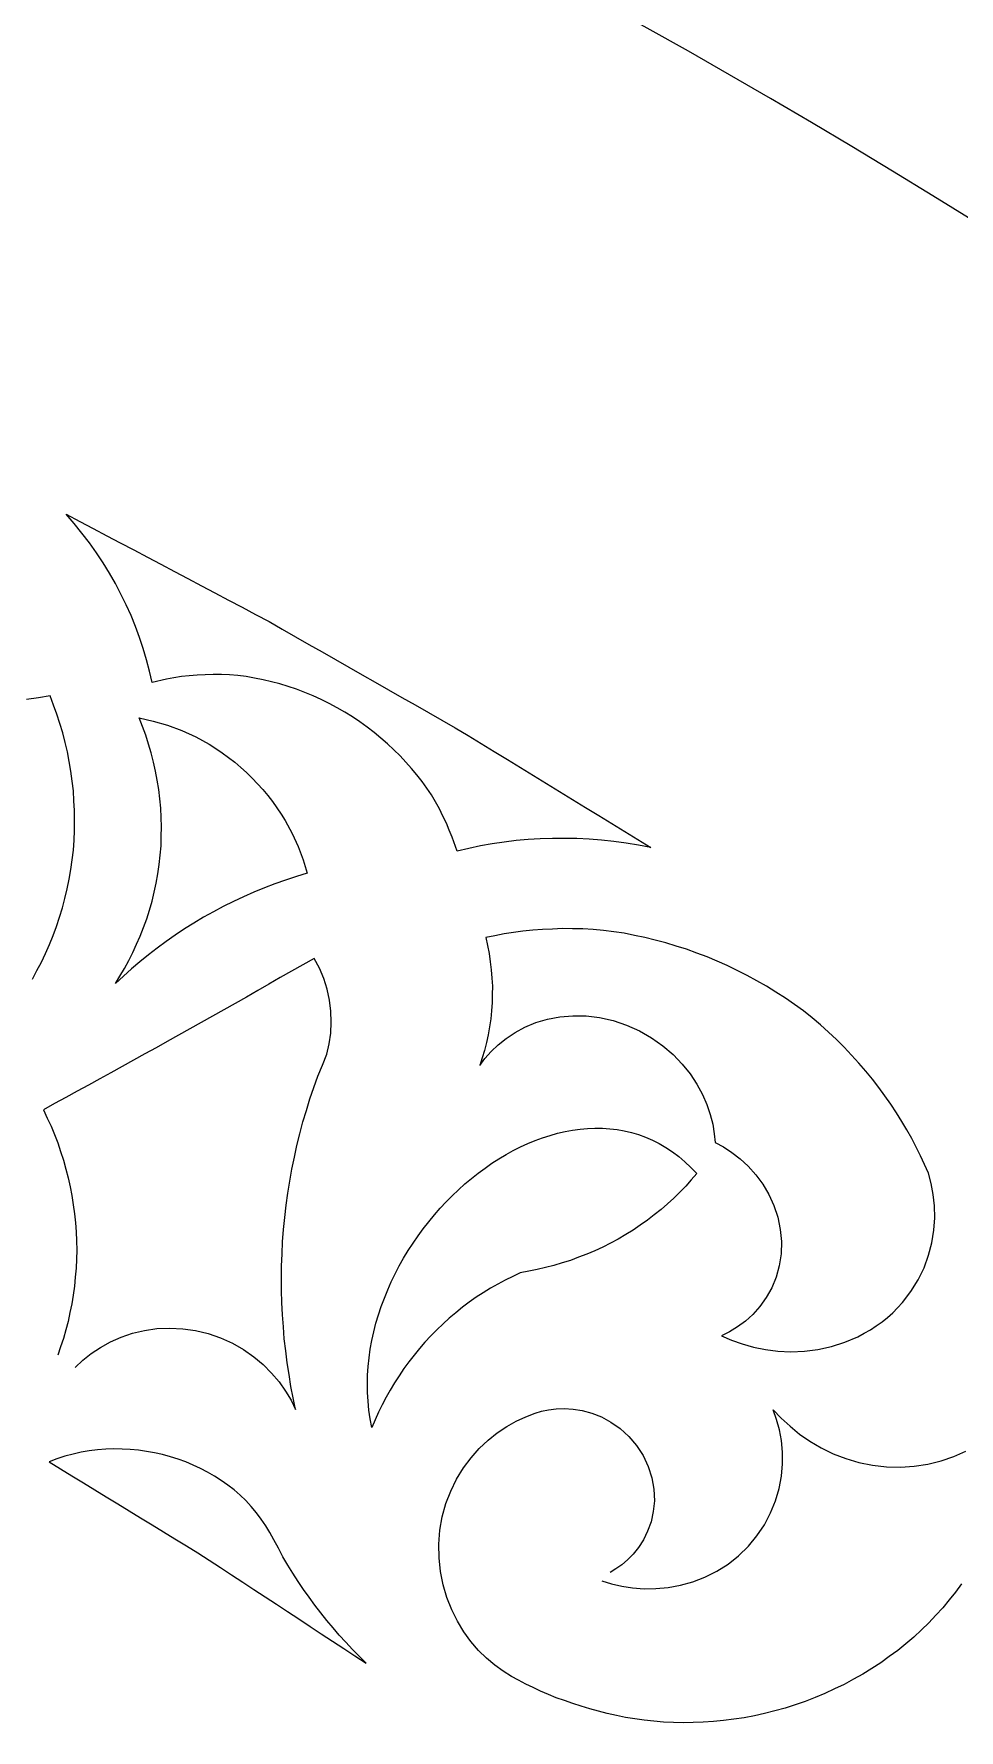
# Model space of a CAD drawing. Extents: x -1903 to -234, y -575 to 545.
# Drawn here: x -1113.9 to -1047.8, y 352.7 to 473.9 of the extents above; entities that cross this region are included whole.
import ezdxf

# ---------------------------------------------------------------- set-up
doc = ezdxf.new("R2010")
doc.units = 0
doc.layers.add('LAYER_1', color=18, linetype='CONTINUOUS')

msp = doc.modelspace()

# ---------------------------------------------------------------- linework, layer by layer
at = {"layer": 'LAYER_1'}
msp.add_lwpolyline([(-1342.912552403855, 545.219890420859, 0.4142135623730951), (-1902.912552403855, -14.78010957914103, 0.4142135623730951), (-1342.912552403855, -574.780109579141, 0.4142135623730951), (-782.912552403855, -14.78010957914103, 0.4142135623730951)], format="xyb", close=True, dxfattribs=at)
for points in [[(-1069.792236328125, 415.810302734375), (-1070.673217773438, 415.974365234375), (-1071.5546875, 416.1145935058594), (-1072.436279296875, 416.2308959960938), (-1073.3173828125, 416.3232116699219), (-1074.197265625, 416.3914794921875), (-1075.075317382812, 416.4356384277344), (-1075.951049804688, 416.4556274414062), (-1076.824096679688, 416.451416015625), (-1077.693481445312, 416.4229431152344), (-1078.558837890625, 416.3701782226562), (-1079.419799804688, 416.2930908203125), (-1080.275512695312, 416.1916198730469), (-1081.125610351562, 416.0657043457031), (-1081.969360351562, 415.9153747558594), (-1082.806518554688, 415.7405700683594), (-1083.636352539062, 415.5412902832031), (-1083.9814453125, 416.5408630371094), (-1084.19091796875, 417.0441589355469), (-1084.401000976562, 417.5477600097656), (-1084.648803710938, 418.0513610839844), (-1084.897216796875, 418.5552978515625), (-1085.18408203125, 419.0556030273438), (-1085.471313476562, 419.5561828613281), (-1085.797729492188, 420.0482177734375), (-1086.132690429688, 420.5271301269531), (-1086.506103515625, 420.9936218261719), (-1086.8798828125, 421.4603576660156), (-1087.291015625, 421.9105834960938), (-1087.70263671875, 422.3610229492188), (-1088.149658203125, 422.7908020019531), (-1088.597045898438, 423.2207641601562), (-1089.077392578125, 423.6260681152344), (-1089.55810546875, 424.031494140625), (-1090.068603515625, 424.408447265625), (-1090.579345703125, 424.7854919433594), (-1091.116333007812, 425.130615234375), (-1091.6533203125, 425.475830078125), (-1092.212524414062, 425.7860717773438), (-1092.771606445312, 426.0962829589844), (-1093.348388671875, 426.3690795898438), (-1093.925170898438, 426.641845703125), (-1094.5146484375, 426.875244140625), (-1095.104125976562, 427.1085510253906), (-1095.701538085938, 427.3012084960938), (-1096.298706054688, 427.4937438964844), (-1096.899047851562, 427.6449890136719), (-1097.4990234375, 427.7961120605469), (-1098.097534179688, 427.906005859375), (-1098.695678710938, 428.0156555175781), (-1099.287841796875, 428.0847473144531), (-1099.8857421875, 428.1421813964844), (-1100.475341796875, 428.1572570800781), (-1101.064453125, 428.1720581054688), (-1101.639404296875, 428.1500244140625), (-1102.213745117188, 428.1277770996094), (-1102.770751953125, 428.0708312988281), (-1103.3271484375, 428.0136108398438), (-1103.863403320312, 427.9242248535156), (-1104.399169921875, 427.8345642089844), (-1105.425415039062, 427.5960998535156), (-1105.604125976562, 428.4092712402344), (-1105.811767578125, 429.2171020507812), (-1106.047973632812, 430.0190124511719), (-1106.3125, 430.8143920898438), (-1106.604858398438, 431.6026306152344), (-1106.924682617188, 432.3830871582031), (-1107.271850585938, 433.1551513671875), (-1107.645751953125, 433.918212890625), (-1108.046142578125, 434.6716613769531), (-1108.472534179688, 435.4148559570312), (-1108.924682617188, 436.1470947265625), (-1109.401977539062, 436.8678283691406), (-1109.904174804688, 437.5763549804688), (-1110.430786132812, 438.2720336914062), (-1110.9814453125, 438.9542541503906), (-1111.557861328125, 439.6179809570312), (-1110.58984375, 439.1108703613281), (-1109.623901367188, 438.5994262695312), (-1108.657958984375, 438.0879821777344), (-1107.692016601562, 437.5765380859375), (-1106.72607421875, 437.0651245117188), (-1105.760131835938, 436.5536804199219), (-1104.794189453125, 436.0422668457031), (-1103.828247070312, 435.5308227539062), (-1102.8623046875, 435.0193786621094), (-1101.896362304688, 434.5079650878906), (-1100.930419921875, 433.9965209960938), (-1099.964477539062, 433.4850769042969), (-1098.99853515625, 432.9736328125), (-1098.03271484375, 432.4622192382812), (-1097.070068359375, 431.9446716308594), (-1096.12060546875, 431.4031982421875), (-1095.171264648438, 430.8616943359375), (-1094.221801757812, 430.3202209472656), (-1093.2724609375, 429.7787475585938), (-1092.322998046875, 429.2372436523438), (-1091.37353515625, 428.6957702636719), (-1090.424194335938, 428.154296875), (-1089.474731445312, 427.61279296875), (-1088.525390625, 427.0713195800781), (-1087.575927734375, 426.5298156738281), (-1086.62646484375, 425.9883117675781), (-1085.677124023438, 425.4468688964844), (-1084.727661132812, 424.9053649902344), (-1083.7783203125, 424.3638610839844), (-1082.838500976562, 423.80615234375), (-1081.906616210938, 423.2350463867188), (-1080.974731445312, 422.6639099121094), (-1080.042846679688, 422.0927429199219), (-1079.110961914062, 421.5216064453125), (-1078.179077148438, 420.9505004882812), (-1077.247192382812, 420.3793640136719), (-1076.315307617188, 419.8082275390625), (-1075.383422851562, 419.2370910644531), (-1074.45166015625, 418.6659851074219), (-1073.519775390625, 418.0948181152344), (-1072.587890625, 417.523681640625), (-1071.656005859375, 416.9525451660156), (-1070.72412109375, 416.3814086914062)], [(-1108.04638671875, 406.0768127441406), (-1107.717651367188, 406.6176147460938), (-1107.388793945312, 407.1583862304688), (-1107.090576171875, 407.7254028320312), (-1106.79248046875, 408.2924499511719), (-1106.527709960938, 408.8836059570312), (-1106.26318359375, 409.4748229980469), (-1106.03466796875, 410.0876770019531), (-1105.806274414062, 410.7006530761719), (-1105.6162109375, 411.3324279785156), (-1105.426513671875, 411.96435546875), (-1105.276977539062, 412.6119995117188), (-1105.127807617188, 413.2598266601562), (-1105.020385742188, 413.9200134277344), (-1104.913330078125, 414.5804748535156), (-1104.848999023438, 415.2497253417969), (-1104.785278320312, 415.9193420410156), (-1104.7646484375, 416.5940246582031), (-1104.744750976562, 417.2691040039062), (-1104.767822265625, 417.9455871582031), (-1104.793701171875, 418.6189880371094), (-1104.865966796875, 419.2830505371094), (-1104.939086914062, 419.9474792480469), (-1105.054321289062, 420.6050415039062), (-1105.170288085938, 421.2630615234375), (-1105.326904296875, 421.9107971191406), (-1105.484375, 422.5589599609375), (-1105.680541992188, 423.1936645507812), (-1105.877563476562, 423.8287658691406), (-1106.111083984375, 424.4474792480469), (-1106.34521484375, 425.0665893554688), (-1105.333984375, 424.8383178710938), (-1104.31787109375, 424.5389099121094), (-1103.305419921875, 424.1672058105469), (-1102.305297851562, 423.7232360839844), (-1101.818237304688, 423.4616088867188), (-1101.337280273438, 423.1888732910156), (-1100.871826171875, 422.8817443847656), (-1100.406372070312, 422.5746154785156), (-1099.960693359375, 422.2350158691406), (-1099.51513671875, 421.8954772949219), (-1099.093383789062, 421.5260009765625), (-1098.671997070312, 421.1566162109375), (-1098.278198242188, 420.7603454589844), (-1097.884643554688, 420.3641967773438), (-1097.522094726562, 419.9446105957031), (-1097.159790039062, 419.5252075195312), (-1096.831176757812, 419.0862121582031), (-1096.5029296875, 418.6473999023438), (-1096.21044921875, 418.1929931640625), (-1095.918334960938, 417.7388610839844), (-1095.409057617188, 416.8079833984375), (-1094.976318359375, 415.8630676269531), (-1094.620483398438, 414.9121704101562), (-1094.340454101562, 413.9629211425781), (-1095.113647460938, 413.7193908691406), (-1095.885620117188, 413.4752197265625), (-1096.64501953125, 413.19580078125), (-1097.403442382812, 412.915771484375), (-1098.146850585938, 412.6010131835938), (-1098.88916015625, 412.2856750488281), (-1099.6142578125, 411.9363403320312), (-1100.338256835938, 411.5863647460938), (-1101.04296875, 411.2033996582031), (-1101.74658203125, 410.8198547363281), (-1102.4287109375, 410.4044494628906), (-1103.109985351562, 409.9884948730469), (-1103.767822265625, 409.5420837402344), (-1104.4248046875, 409.0951538085938), (-1105.056640625, 408.6193237304688), (-1105.687744140625, 408.1430053710938), (-1106.292114257812, 407.6394958496094), (-1106.895751953125, 407.1355895996094), (-1107.471435546875, 406.6063842773438)], [(-1064.734252929688, 380.9155578613281), (-1064.026489257812, 380.6002502441406), (-1063.267700195312, 380.3231811523438), (-1062.459716796875, 380.0924987792969), (-1061.605590820312, 379.9166870117188), (-1060.71044921875, 379.8043823242188), (-1059.781127929688, 379.7637939453125), (-1058.826538085938, 379.8025817871094), (-1057.857177734375, 379.9271545410156), (-1056.885620117188, 380.1423034667969), (-1055.925170898438, 380.4508056640625), (-1054.997802734375, 380.8432312011719), (-1054.554809570312, 381.0847473144531), (-1054.111572265625, 381.3260192871094), (-1053.694946289062, 381.6120300292969), (-1053.278076171875, 381.8978271484375), (-1052.894165039062, 382.2247009277344), (-1052.51025390625, 382.5514526367188), (-1052.16455078125, 382.9143676757812), (-1051.81884765625, 383.2772521972656), (-1051.212524414062, 384.0638732910156), (-1050.697387695312, 384.8986206054688), (-1050.2763671875, 385.7681884765625), (-1049.950073242188, 386.6593017578125), (-1049.716186523438, 387.5592041015625), (-1049.570434570312, 388.4560852050781), (-1049.509887695312, 389.3354187011719), (-1049.530639648438, 390.1836242675781), (-1049.619140625, 391.0015258789062), (-1049.766723632812, 391.7837524414062), (-1049.96484375, 392.5265197753906), (-1050.241455078125, 393.1451110839844), (-1050.518676757812, 393.76416015625), (-1050.83349609375, 394.3826293945312), (-1051.148803710938, 395.0015869140625), (-1051.502075195312, 395.6170654296875), (-1051.856079101562, 396.2329711914062), (-1052.247924804688, 396.8424072265625), (-1052.640502929688, 397.4522705078125), (-1053.07080078125, 398.052490234375), (-1053.501708984375, 398.6530456542969), (-1053.9697265625, 399.2406921386719), (-1054.438232421875, 399.8286743164062), (-1054.942749023438, 400.400390625), (-1055.44775390625, 400.9723510742188), (-1055.987426757812, 401.5247192382812), (-1056.527465820312, 402.0773315429688), (-1057.100219726562, 402.6070251464844), (-1057.67333984375, 403.1368713378906), (-1058.276977539062, 403.6405639648438), (-1058.890502929688, 404.1300354003906), (-1059.5361328125, 404.5841979980469), (-1060.181884765625, 405.0383911132812), (-1060.852661132812, 405.4605712890625), (-1061.523315429688, 405.8827209472656), (-1062.2158203125, 406.2704162597656), (-1062.908203125, 406.6579895019531), (-1063.61865234375, 407.0090026855469), (-1064.328979492188, 407.35986328125), (-1065.053833007812, 407.6724243164062), (-1065.7783203125, 407.9847106933594), (-1066.513549804688, 408.25732421875), (-1067.248291015625, 408.5296936035156), (-1067.989868164062, 408.7613830566406), (-1068.73095703125, 408.9927368164062), (-1069.475219726562, 409.1829528808594), (-1070.21875, 409.3727416992188), (-1070.961669921875, 409.5212707519531), (-1071.703979492188, 409.6693420410156), (-1072.44189453125, 409.7764282226562), (-1073.17919921875, 409.883056640625), (-1073.91650390625, 409.9373168945312), (-1074.656372070312, 409.9859008789062), (-1075.384887695312, 409.9959716796875), (-1076.112670898438, 410.0055847167969), (-1076.826171875, 409.9780578613281), (-1077.538940429688, 409.9500427246094), (-1078.23486328125, 409.8865966796875), (-1078.930053710938, 409.8226318359375), (-1079.606201171875, 409.7251281738281), (-1080.281494140625, 409.6271362304688), (-1080.935668945312, 409.4976806640625), (-1081.589233398438, 409.3677368164062), (-1081.468505859375, 408.7925109863281), (-1081.348266601562, 408.2176513671875), (-1081.268798828125, 407.6354370117188), (-1081.189819335938, 407.0535583496094), (-1081.152709960938, 406.4683532714844), (-1081.1162109375, 405.8834533691406), (-1081.122314453125, 405.29931640625), (-1081.128784179688, 404.7154846191406), (-1081.177856445312, 404.136474609375), (-1081.2275390625, 403.5577697753906), (-1081.318969726562, 402.9879455566406), (-1081.411010742188, 402.4183349609375), (-1081.543701171875, 401.8614807128906), (-1081.676635742188, 401.3048095703125), (-1081.8486328125, 400.7644958496094), (-1082.020874023438, 400.2242736816406), (-1081.64306640625, 400.7255554199219), (-1081.204956054688, 401.2201538085938), (-1080.702270507812, 401.700439453125), (-1080.13232421875, 402.1576538085938), (-1079.493408203125, 402.5819702148438), (-1078.785400390625, 402.9625854492188), (-1078.010620117188, 403.288330078125), (-1077.177490234375, 403.5421447753906), (-1076.296875, 403.7075805664062), (-1075.373046875, 403.78466796875), (-1074.4189453125, 403.7662658691406), (-1073.449096679688, 403.6478271484375), (-1072.47998046875, 403.4282531738281), (-1071.5283203125, 403.1097412109375), (-1070.61083984375, 402.6979675292969), (-1069.74267578125, 402.2017211914062), (-1068.93701171875, 401.6322937011719), (-1068.204345703125, 401.0026550292969), (-1067.552001953125, 400.3268432617188), (-1066.984130859375, 399.6188354492188), (-1066.501831054688, 398.8920593261719), (-1066.103759765625, 398.1588745117188), (-1065.786254882812, 397.4299621582031), (-1065.544189453125, 396.7143859863281), (-1065.37109375, 396.0193786621094), (-1065.260131835938, 395.3504638671875), (-1065.204223632812, 394.711669921875), (-1064.600830078125, 394.4014587402344), (-1064.00341796875, 394.0123901367188), (-1063.412841796875, 393.5530700683594), (-1062.840698242188, 393.0214233398438), (-1062.299926757812, 392.4173889160156), (-1061.80419921875, 391.7436218261719), (-1061.3681640625, 391.0058288574219), (-1061.005493164062, 390.2128295898438), (-1060.728515625, 389.3765563964844), (-1060.547119140625, 388.5115051269531), (-1060.4677734375, 387.634033203125), (-1060.493041992188, 386.7613220214844), (-1060.620971679688, 385.9103393554688), (-1060.846069335938, 385.0967102050781), (-1061.158935546875, 384.3338317871094), (-1061.548095703125, 383.6322021484375), (-1062, 382.9991149902344), (-1062.500610351562, 382.4387512207031), (-1063.036499023438, 381.952392578125), (-1063.594604492188, 381.5387573242188), (-1064.163818359375, 381.1946716308594)], [(-1089.721313476562, 374.3610534667969), (-1089.841064453125, 374.9808044433594), (-1089.932373046875, 375.6026611328125), (-1089.995971679688, 376.2259826660156), (-1090.032470703125, 376.8501892089844), (-1090.042602539062, 377.4746704101562), (-1090.026977539062, 378.0988159179688), (-1089.986206054688, 378.7219543457031), (-1089.9208984375, 379.3435363769531), (-1089.831787109375, 379.9629516601562), (-1089.719360351562, 380.5794677734375), (-1089.584350585938, 381.1925964355469), (-1089.42724609375, 381.8016052246094), (-1089.248657226562, 382.4059448242188), (-1089.049438476562, 383.0049133300781), (-1088.829956054688, 383.5979614257812), (-1088.590942382812, 384.1843872070312), (-1088.332885742188, 384.7635803222656), (-1088.056640625, 385.3349304199219), (-1087.762451171875, 385.8977661132812), (-1087.451293945312, 386.4515380859375), (-1087.12353515625, 386.9954833984375), (-1086.779907226562, 387.529052734375), (-1086.4208984375, 388.0516357421875), (-1086.047241210938, 388.5625610351562), (-1085.659545898438, 389.0611877441406), (-1085.258422851562, 389.5469665527344), (-1084.844482421875, 390.0191650390625), (-1084.418212890625, 390.4772338867188), (-1083.98046875, 390.9205322265625), (-1083.53173828125, 391.3484497070312), (-1083.072631835938, 391.7603149414062), (-1082.603881835938, 392.1556091308594), (-1082.126098632812, 392.5335998535156), (-1081.639770507812, 392.8937683105469), (-1081.145874023438, 393.2354736328125), (-1080.644653320312, 393.55810546875), (-1080.137084960938, 393.8610534667969), (-1079.623657226562, 394.1437377929688), (-1079.105102539062, 394.4055786132812), (-1078.58203125, 394.6459350585938), (-1078.05517578125, 394.8642272949219), (-1077.525146484375, 395.0598754882812), (-1076.99267578125, 395.2322998046875), (-1076.45849609375, 395.3809509277344), (-1075.923217773438, 395.5051879882812), (-1075.3876953125, 395.6044921875), (-1074.852416992188, 395.6782836914062), (-1074.318115234375, 395.7259826660156), (-1073.78564453125, 395.7470092773438), (-1073.255737304688, 395.7408142089844), (-1072.72900390625, 395.7069091796875), (-1072.206176757812, 395.6446838378906), (-1071.688110351562, 395.5536193847656), (-1071.175537109375, 395.4331359863281), (-1070.669067382812, 395.28271484375), (-1070.169555664062, 395.1018371582031), (-1069.677856445312, 394.8899841308594), (-1069.194580078125, 394.6466064453125), (-1068.720703125, 394.3712158203125), (-1068.2568359375, 394.063232421875), (-1067.803833007812, 393.7222290039062), (-1067.362548828125, 393.34765625), (-1066.933715820312, 392.9389953613281), (-1066.518188476562, 392.4957885742188), (-1066.9111328125, 392.045166015625), (-1067.304077148438, 391.5944213867188), (-1067.7294921875, 391.1646728515625), (-1068.15478515625, 390.7348022460938), (-1068.61083984375, 390.3287658691406), (-1069.066650390625, 389.9225463867188), (-1069.55126953125, 389.5427856445312), (-1070.035522460938, 389.1627807617188), (-1070.546020507812, 388.8117065429688), (-1071.05615234375, 388.4602966308594), (-1071.589721679688, 388.1399536132812), (-1072.122802734375, 387.8193054199219), (-1072.676391601562, 387.531494140625), (-1073.229370117188, 387.2433166503906), (-1073.799560546875, 386.9894714355469), (-1074.369262695312, 386.7352600097656), (-1074.95263671875, 386.5164184570312), (-1075.535400390625, 386.2971496582031), (-1076.128540039062, 386.114013671875), (-1076.720947265625, 385.9304504394531), (-1077.320190429688, 385.7832336425781), (-1077.918823242188, 385.6356201171875), (-1078.520751953125, 385.5243225097656), (-1079.1220703125, 385.4125366210938), (-1079.661743164062, 385.1529541015625), (-1080.200805664062, 384.8930053710938), (-1080.727172851562, 384.6003112792969), (-1081.252807617188, 384.3072814941406), (-1081.762939453125, 383.9822082519531), (-1082.2724609375, 383.6568298339844), (-1082.763793945312, 383.3004455566406), (-1083.254516601562, 382.9437561035156), (-1083.724487304688, 382.5574645996094), (-1084.193969726562, 382.1708984375), (-1084.64013671875, 381.7564392089844), (-1085.086059570312, 381.3417358398438), (-1085.506469726562, 380.901123046875), (-1085.926635742188, 380.4603576660156), (-1086.3193359375, 379.9958801269531), (-1086.711791992188, 379.5313110351562), (-1087.075317382812, 379.0455627441406), (-1087.438720703125, 378.5597534179688), (-1087.771728515625, 378.0554504394531), (-1088.104736328125, 377.5511779785156), (-1088.40625, 377.0311889648438), (-1088.707885742188, 376.51123046875), (-1088.977416992188, 375.978515625), (-1089.246948242188, 375.4458618164062), (-1089.484130859375, 374.9034118652344)], [(-1090.129272460938, 357.5098266601562), (-1090.619140625, 358.0000305175781), (-1091.109252929688, 358.4904479980469), (-1091.578247070312, 359.0000610351562), (-1092.047607421875, 359.5099792480469), (-1092.495239257812, 360.0379943847656), (-1092.943237304688, 360.5663452148438), (-1093.368774414062, 361.1117248535156), (-1093.794677734375, 361.6574401855469), (-1094.197509765625, 362.2190856933594), (-1094.600830078125, 362.7811279296875), (-1094.980224609375, 363.3579711914062), (-1095.360229492188, 363.9352722167969), (-1095.715454101562, 364.5262756347656), (-1096.071411132812, 365.1177368164062), (-1096.401977539062, 365.7217712402344), (-1096.733154296875, 366.3262634277344), (-1097.006469726562, 366.8372497558594), (-1097.304443359375, 367.3311462402344), (-1097.625854492188, 367.8074951171875), (-1097.969848632812, 368.2659301757812), (-1098.335205078125, 368.7060546875), (-1098.72119140625, 369.1275329589844), (-1099.1279296875, 369.5275573730469), (-1099.561157226562, 369.8955383300781), (-1100.01171875, 370.2435607910156), (-1100.478637695312, 370.5712280273438), (-1100.9609375, 370.8782043457031), (-1101.45751953125, 371.1640930175781), (-1101.96728515625, 371.4285278320312), (-1102.489135742188, 371.6712341308594), (-1103.022216796875, 371.8917236328125), (-1103.565307617188, 372.0897216796875), (-1104.117309570312, 372.2648010253906), (-1104.677490234375, 372.4166564941406), (-1105.244506835938, 372.544921875), (-1105.8173828125, 372.6492309570312), (-1106.395263671875, 372.729248046875), (-1106.976806640625, 372.7846069335938), (-1107.561401367188, 372.8149719238281), (-1108.147705078125, 372.8200073242188), (-1108.73486328125, 372.7993469238281), (-1109.32177734375, 372.752685546875), (-1109.907470703125, 372.6796875), (-1110.491088867188, 372.5800170898438), (-1111.071411132812, 372.453369140625), (-1111.647705078125, 372.2994384765625), (-1112.218872070312, 372.1178588867188), (-1112.784057617188, 371.9083557128906), (-1111.966552734375, 371.4073486328125), (-1111.149047851562, 370.9063110351562), (-1110.33154296875, 370.4053039550781), (-1109.514038085938, 369.9042663574219), (-1108.696655273438, 369.4032287597656), (-1107.879150390625, 368.9022216796875), (-1107.061645507812, 368.4011840820312), (-1106.244140625, 367.9001770019531), (-1105.426635742188, 367.3991394042969), (-1104.609252929688, 366.8981323242188), (-1103.791748046875, 366.3970947265625), (-1102.974243164062, 365.8960876464844), (-1102.15673828125, 365.3950500488281), (-1101.34814453125, 364.8800354003906), (-1100.546875, 364.3536071777344), (-1099.745483398438, 363.8271484375), (-1098.944091796875, 363.3007202148438), (-1098.142822265625, 362.7742614746094), (-1097.341430664062, 362.2478332519531), (-1096.5400390625, 361.7213745117188), (-1095.73876953125, 361.1949157714844), (-1094.937377929688, 360.6684875488281), (-1094.136108398438, 360.1420593261719), (-1093.334716796875, 359.6156005859375), (-1092.533325195312, 359.0891723632812), (-1091.732055664062, 358.5627136230469), (-1090.9306640625, 358.0362548828125)]]:
    msp.add_lwpolyline(points, close=True, dxfattribs=at)
for points in [[(-1113.969970703125, 406.4049377441406), (-1113.647827148438, 407.0080261230469), (-1113.32568359375, 407.6111145019531), (-1113.037475585938, 408.2369384765625), (-1112.749633789062, 408.8628540039062), (-1112.498046875, 409.5090637207031), (-1112.246704101562, 410.1553955078125), (-1112.033935546875, 410.8193054199219), (-1111.821411132812, 411.4833984375), (-1111.649291992188, 412.1621398925781), (-1111.477416992188, 412.8411254882812), (-1111.347290039062, 413.5315856933594), (-1111.217529296875, 414.2223205566406), (-1111.130249023438, 414.9212951660156), (-1111.043701171875, 415.62060546875), (-1111.000122070312, 416.3247680664062), (-1110.957153320312, 417.029296875), (-1110.957275390625, 417.7352600097656), (-1110.958129882812, 418.441650390625), (-1111.001708984375, 419.1461181640625), (-1111.046020507812, 419.8509826660156), (-1111.132080078125, 420.5506286621094), (-1111.218994140625, 421.2507019042969), (-1111.346435546875, 421.9423217773438), (-1111.474853515625, 422.6343994140625), (-1111.642211914062, 423.3150024414062), (-1111.810302734375, 423.9960632324219), (-1112.015502929688, 424.662841796875), (-1112.221557617188, 425.330078125), (-1112.46240234375, 425.9804382324219), (-1112.7041015625, 426.6311950683594), (-1113.54443359375, 426.5060424804688), (-1114.383544921875, 426.3802185058594)], [(-1110.916137695312, 378.6459350585938), (-1110.375854492188, 379.1545104980469), (-1109.775146484375, 379.6375427246094), (-1109.117919921875, 380.0800170898438), (-1108.405029296875, 380.4743957519531), (-1107.638061523438, 380.8141784667969), (-1106.822143554688, 381.0903625488281), (-1105.964599609375, 381.2947387695312), (-1105.074096679688, 381.4202880859375), (-1104.1611328125, 381.4617004394531), (-1103.237670898438, 381.4156188964844), (-1102.316040039062, 381.2810974121094), (-1101.4091796875, 381.0594787597656), (-1100.529418945312, 380.7546081542969), (-1099.688232421875, 380.3723754882812), (-1098.89599609375, 379.9206237792969), (-1098.161010742188, 379.4084777832031), (-1097.489501953125, 378.8460083007812), (-1096.885864257812, 378.24365234375), (-1096.352416992188, 377.6118469238281), (-1095.88916015625, 376.9604187011719), (-1095.4951171875, 376.2986145019531), (-1095.16748046875, 375.6345825195312), (-1095.33447265625, 376.4641723632812), (-1095.5029296875, 377.2945556640625), (-1095.637573242188, 378.1367492675781), (-1095.773559570312, 378.9797973632812), (-1095.874877929688, 379.8324890136719), (-1095.9775390625, 380.6859741210938), (-1096.044799804688, 381.546875), (-1096.11328125, 382.4085693359375), (-1096.145751953125, 383.2753601074219), (-1096.179321289062, 384.1428833007812), (-1096.176391601562, 385.0130615234375), (-1096.174682617188, 385.8840026855469), (-1096.135986328125, 386.7550354003906), (-1096.0986328125, 387.6268310546875), (-1096.024047851562, 388.4962768554688), (-1095.950561523438, 389.3663635253906), (-1095.840209960938, 390.2315979003906), (-1095.730834960938, 391.0974731445312), (-1095.584716796875, 391.9559631347656), (-1095.439453125, 392.8150329589844), (-1095.257934570312, 393.664306640625), (-1095.0771484375, 394.5140686035156), (-1094.860717773438, 395.3516845703125), (-1094.64501953125, 396.1897277832031), (-1094.394409179688, 397.0132751464844), (-1094.144409179688, 397.8372192382812), (-1093.860473632812, 398.64453125), (-1093.577026367188, 399.4521179199219), (-1093.260620117188, 400.2410278320312), (-1092.944702148438, 401.0301513671875), (-1092.772094726562, 401.7683410644531), (-1092.6640625, 402.531982421875), (-1092.624145507812, 403.3134765625), (-1092.654541015625, 404.1045227050781), (-1092.755737304688, 404.8964538574219), (-1092.926879882812, 405.680419921875), (-1093.1650390625, 406.4478149414062), (-1093.467895507812, 407.1880798339844), (-1093.837524414062, 407.8806762695312), (-1094.6484375, 407.4215698242188), (-1095.458129882812, 406.9617614746094), (-1096.266357421875, 406.5011596679688), (-1097.0732421875, 406.0398254394531), (-1097.87890625, 405.5777282714844), (-1098.683227539062, 405.1148681640625), (-1099.493408203125, 404.6623840332031), (-1100.30224609375, 404.2091369628906), (-1101.10986328125, 403.755126953125), (-1101.916015625, 403.3003234863281), (-1102.720825195312, 402.8447570800781), (-1103.524291992188, 402.3884582519531), (-1104.33349609375, 401.9425659179688), (-1105.141235351562, 401.4959411621094), (-1105.947509765625, 401.0484924316406), (-1106.752563476562, 400.6003112792969), (-1107.55615234375, 400.1513061523438), (-1108.3583984375, 399.7015380859375), (-1109.166015625, 399.2622985839844), (-1109.97216796875, 398.822265625), (-1110.77685546875, 398.3814392089844), (-1111.580322265625, 397.9398193359375), (-1112.38232421875, 397.4974060058594), (-1113.182861328125, 397.05419921875), (-1112.911987304688, 396.4710693359375), (-1112.641845703125, 395.8883056640625), (-1112.402709960938, 395.2874755859375), (-1112.164184570312, 394.6870422363281), (-1111.958618164062, 394.0708923339844), (-1111.753784179688, 393.4552307128906), (-1111.58349609375, 392.8264465332031), (-1111.4140625, 392.1981201171875), (-1111.280639648438, 391.5595397949219), (-1111.14794921875, 390.92138671875), (-1111.052368164062, 390.2759399414062), (-1110.95751953125, 389.6309204101562), (-1110.900390625, 388.9816284179688), (-1110.843994140625, 388.332763671875), (-1110.82568359375, 387.6827087402344), (-1110.807983398438, 387.0330505371094), (-1110.828369140625, 386.3852844238281), (-1110.849365234375, 385.7379150390625), (-1110.90771484375, 385.0954284667969), (-1110.966796875, 384.4533081054688), (-1111.0625, 383.819091796875), (-1111.15869140625, 383.1851501464844), (-1111.290283203125, 382.5618896484375), (-1111.42236328125, 381.9389038085938), (-1111.58837890625, 381.3291625976562), (-1111.754760742188, 380.7196960449219), (-1111.953369140625, 380.1258850097656), (-1112.152099609375, 379.5322875976562)], [(-1047.602294921875, 363.1710815429688), (-1048.018188476562, 362.5893249511719), (-1048.476196289062, 362.0281372070312), (-1048.934204101562, 361.4669494628906), (-1049.432983398438, 360.9303283691406), (-1049.931640625, 360.3935852050781), (-1050.469116210938, 359.8852844238281), (-1051.00634765625, 359.3768005371094), (-1051.580078125, 358.9004516601562), (-1052.153442382812, 358.4237976074219), (-1052.76025390625, 357.9827270507812), (-1053.366577148438, 357.5412292480469), (-1054.003051757812, 357.1383972167969), (-1054.638916015625, 356.735107421875), (-1055.305297851562, 356.3675842285156), (-1055.972412109375, 355.9975891113281), (-1056.662475585938, 355.6700439453125), (-1057.351806640625, 355.3419494628906), (-1058.0595703125, 355.0580139160156), (-1058.766479492188, 354.7734680175781), (-1059.4873046875, 354.5343627929688), (-1060.207275390625, 354.2945556640625), (-1060.936401367188, 354.1009216308594), (-1061.66455078125, 353.9065551757812), (-1062.3974609375, 353.7584838867188), (-1063.129272460938, 353.6097412109375), (-1063.861328125, 353.5068664550781), (-1064.592407226562, 353.4033203125), (-1065.3193359375, 353.3447875976562), (-1066.04541015625, 353.2856140136719), (-1066.763305664062, 353.2701721191406), (-1067.480346679688, 353.2540588378906), (-1068.185546875, 353.2799072265625), (-1068.889892578125, 353.3052062988281), (-1069.579223632812, 353.3704223632812), (-1070.267700195312, 353.43505859375), (-1070.938354492188, 353.5372924804688), (-1071.608154296875, 353.6390075683594), (-1072.257690429688, 353.7757263183594), (-1072.906494140625, 353.9119873046875), (-1073.532836914062, 354.0805358886719), (-1074.15869140625, 354.2487182617188), (-1074.762084960938, 354.444091796875), (-1075.37451171875, 354.6260681152344), (-1075.96142578125, 354.8346862792969), (-1076.547973632812, 355.0430908203125), (-1077.108154296875, 355.2753295898438), (-1077.668090820312, 355.5074157714844), (-1078.200927734375, 355.7605590820312), (-1078.733642578125, 356.0136108398438), (-1079.239135742188, 356.2850341796875), (-1079.744384765625, 356.556396484375), (-1080.345336914062, 356.9307861328125), (-1080.94287109375, 357.3645935058594), (-1081.530151367188, 357.8610534667969), (-1082.099365234375, 358.4225158691406), (-1082.64208984375, 359.0502014160156), (-1083.149047851562, 359.7439270019531), (-1083.610473632812, 360.5018310546875), (-1084.016479492188, 361.3201293945312), (-1084.357788085938, 362.1929016113281), (-1084.62548828125, 363.1123046875), (-1084.812133789062, 364.068359375), (-1084.913696289062, 365.0467224121094), (-1084.932495117188, 366.0254821777344), (-1084.857543945312, 367.0047912597656), (-1084.689697265625, 367.9711303710938), (-1084.43212890625, 368.9113159179688), (-1084.090209960938, 369.8131713867188), (-1083.67138671875, 370.6660766601562), (-1083.1845703125, 371.4613037109375), (-1082.639770507812, 372.1921997070312), (-1082.047607421875, 372.8542785644531), (-1081.41845703125, 373.4452209472656), (-1080.7626953125, 373.9645690917969), (-1080.089965820312, 374.4135437011719), (-1079.408813476562, 374.7947387695312), (-1078.727172851562, 375.1117248535156), (-1078.051513671875, 375.3688049316406), (-1077.593994140625, 375.5130004882812), (-1077.097412109375, 375.6210327148438), (-1076.557250976562, 375.6904602050781), (-1075.974609375, 375.7116088867188), (-1075.35302734375, 375.6741638183594), (-1074.6982421875, 375.5674133300781), (-1074.019653320312, 375.3811340332031), (-1073.329711914062, 375.1065368652344), (-1072.644409179688, 374.7373962402344), (-1071.982666015625, 374.2712707519531), (-1071.365112304688, 373.7105407714844), (-1070.812744140625, 373.0630798339844), (-1070.3447265625, 372.3422546386719), (-1069.976440429688, 371.5661315917969), (-1069.718505859375, 370.7560119628906), (-1069.574829101562, 369.9346313476562), (-1069.543212890625, 369.1240234375), (-1069.61572265625, 368.3436889648438), (-1069.780517578125, 367.6094665527344), (-1070.022827148438, 366.9327697753906), (-1070.326782226562, 366.3207092285156), (-1070.677124023438, 365.7763977050781), (-1071.0595703125, 365.2997741699219), (-1071.46142578125, 364.8882751464844), (-1071.87255859375, 364.5376586914062), (-1072.284545898438, 364.2427368164062), (-1072.691040039062, 363.9978637695312)], [(-1073.284301757812, 363.3908996582031), (-1072.59912109375, 363.17724609375), (-1071.867797851562, 363.0074768066406), (-1071.093017578125, 362.8896789550781), (-1070.279174804688, 362.8321228027344), (-1069.432373046875, 362.8427734375), (-1068.560668945312, 362.9291687011719), (-1067.684326171875, 363.0832824707031), (-1066.80517578125, 363.3240661621094), (-1065.93505859375, 363.6560668945312), (-1065.088012695312, 364.0798950195312), (-1064.278686523438, 364.593505859375), (-1063.52099609375, 365.1919250488281), (-1062.828125, 365.8675842285156), (-1062.211059570312, 366.6102905273438), (-1061.6787109375, 367.4080810546875), (-1061.236938476562, 368.2476196289062), (-1060.888793945312, 369.1149291992188), (-1060.634155273438, 369.9962463378906), (-1060.470458984375, 370.8784790039062), (-1060.392578125, 371.7496643066406), (-1060.39404296875, 372.599609375), (-1060.466918945312, 373.4197998046875), (-1060.60693359375, 374.1972961425781), (-1060.807373046875, 374.9248352050781), (-1061.053100585938, 375.6075744628906), (-1060.4814453125, 375.0174865722656), (-1059.8505859375, 374.4443969726562), (-1059.168701171875, 373.8855590820312), (-1058.425659179688, 373.3658447265625), (-1057.624267578125, 372.8943481445312), (-1056.769409179688, 372.4801025390625), (-1055.867309570312, 372.1315612792969), (-1054.925903320312, 371.8563537597656), (-1053.955078125, 371.6607971191406), (-1052.965454101562, 371.5495300292969), (-1051.96875, 371.5253601074219), (-1050.977294921875, 371.589111328125), (-1050.003051757812, 371.7393188476562), (-1049.0576171875, 371.9726867675781), (-1048.151611328125, 372.2839660644531), (-1047.294189453125, 372.6664428710938)]]:
    msp.add_lwpolyline(points, dxfattribs=at)

doc.saveas('drawing.dxf')
